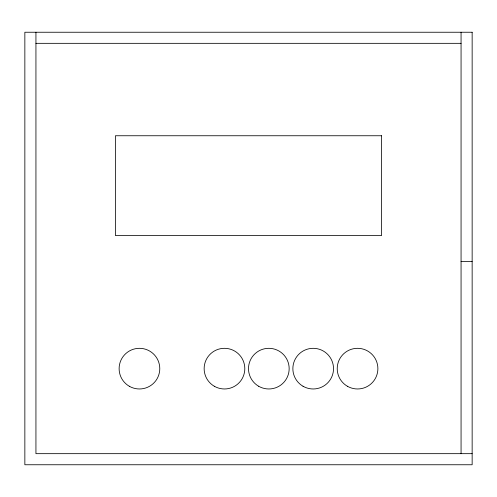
<?xml version="1.0" encoding="UTF-8"?>
<svg xmlns="http://www.w3.org/2000/svg" width="497" height="497" viewBox="0 0 497 497"><rect width="100%" height="100%" fill="white"/><g stroke="black" fill="none" stroke-linecap="round" stroke-linejoin="round"><path stroke-width="0.75" d="M35.939 43.332L461.061 43.332M461.061 261.441L472.15 261.441M472.15 453.668L35.939 453.668L35.939 32.243M461.061 32.243L461.061 453.668M472.15 32.243L24.85 32.243L24.85 464.757L472.15 464.757L472.15 32.243M381.578 135.749L115.422 135.749L115.422 235.559L381.578 235.559L381.578 135.749M347.384 386.25A20.334 20.334 0 0 0 377.882 368.644A20.334 20.334 0 0 0 347.384 351.037A20.334 20.334 0 0 0 347.384 386.25M303.027 386.25A20.334 20.334 0 0 0 333.524 368.644A20.334 20.334 0 0 0 303.027 351.037A20.334 20.334 0 0 0 303.027 386.25M258.664 386.25A20.334 20.334 0 0 0 289.161 368.644A20.334 20.334 0 0 0 258.664 351.037A20.334 20.334 0 0 0 258.664 386.25M214.306 386.25A20.334 20.334 0 0 0 244.804 368.644A20.334 20.334 0 0 0 214.306 351.037A20.334 20.334 0 0 0 214.306 386.25M129.282 386.25A20.334 20.334 0 0 0 159.779 368.644A20.334 20.334 0 0 0 129.282 351.037A20.334 20.334 0 0 0 129.282 386.25"/></g></svg>
